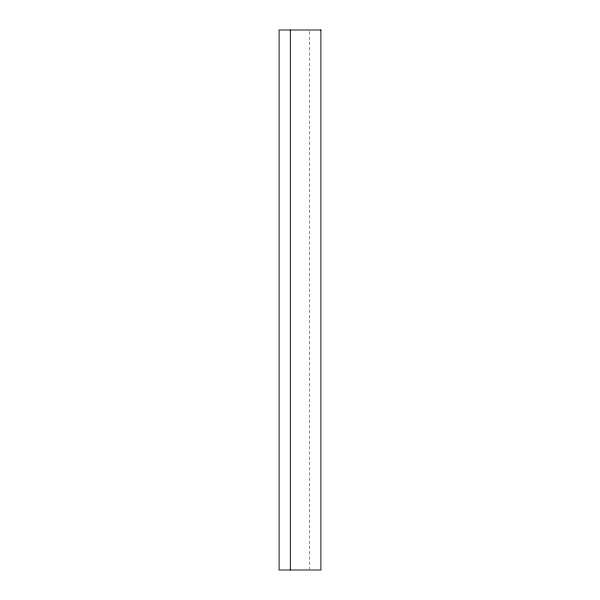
<?xml version="1.0" encoding="UTF-8"?>
<svg xmlns="http://www.w3.org/2000/svg" width="600" height="600" viewBox="0 0 600 600"><rect width="100%" height="100%" fill="white"/><g stroke="black" fill="none" stroke-linecap="round" stroke-linejoin="round"><path stroke-width="0.45" stroke-dasharray="3 2.25" d="M309.683 31.5L309.683 569.062"/><path stroke-width="0.9" d="M290.317 30L290.317 570M320.895 30L279.105 30L279.105 570L320.895 570L320.895 30"/></g></svg>
